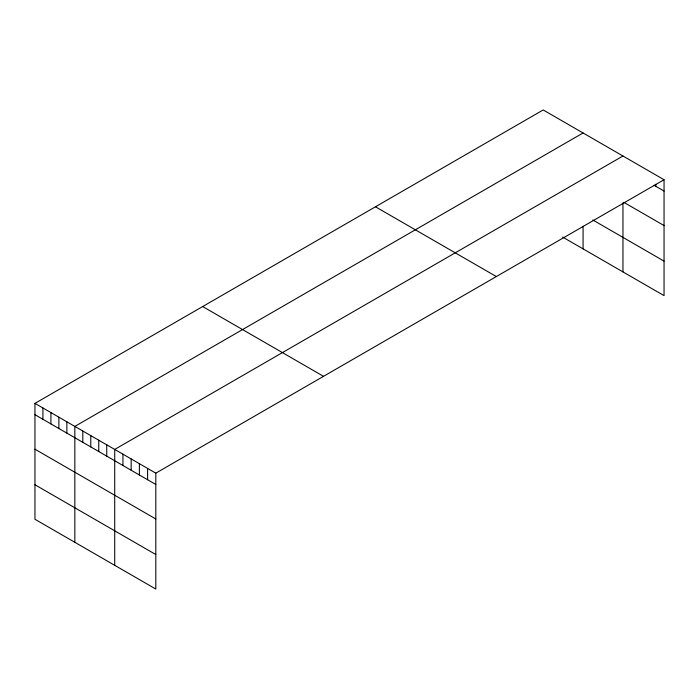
<?xml version="1.0" encoding="UTF-8"?>
<svg xmlns="http://www.w3.org/2000/svg" width="699" height="699" viewBox="0 0 699 699"><rect width="100%" height="100%" fill="white"/><g stroke="black" fill="none" stroke-linecap="round" stroke-linejoin="round"><path stroke-width="1.05" d="M664.05 179.73L155.816 473.162L155.816 589.047L34.95 519.27L34.95 403.375L543.184 109.953L664.05 179.73L664.05 295.625L562.686 237.101M583.071 132.976L74.837 426.407L74.837 542.293M622.958 156.008L114.723 449.431L114.723 565.325M654.002 185.252L664.05 191.054M623.866 202.361L664.05 225.559M592.822 219.993L664.05 261.111M375.468 206.782L496.334 276.559M202.666 306.546L323.532 376.324M34.95 403.375L155.816 473.162M34.95 414.69L155.816 484.477M34.95 449.204L155.816 518.981M34.95 484.756L155.816 554.543M655.828 184.248L655.828 186.31M622.958 202.824L622.958 271.894M583.071 226.223L583.071 248.87M147.603 468.417L147.603 479.732M139.381 463.664L139.381 474.988M131.159 458.92L131.159 470.244M122.945 454.175L122.945 465.499M106.746 444.826L106.746 456.141M98.769 440.221L98.769 451.537M90.791 435.617L90.791 446.932M82.814 431.012L82.814 442.327M66.859 421.803L66.859 433.118M58.882 417.189L58.882 428.513M50.905 412.585L50.905 423.909M42.927 407.98L42.927 419.295"/></g></svg>
